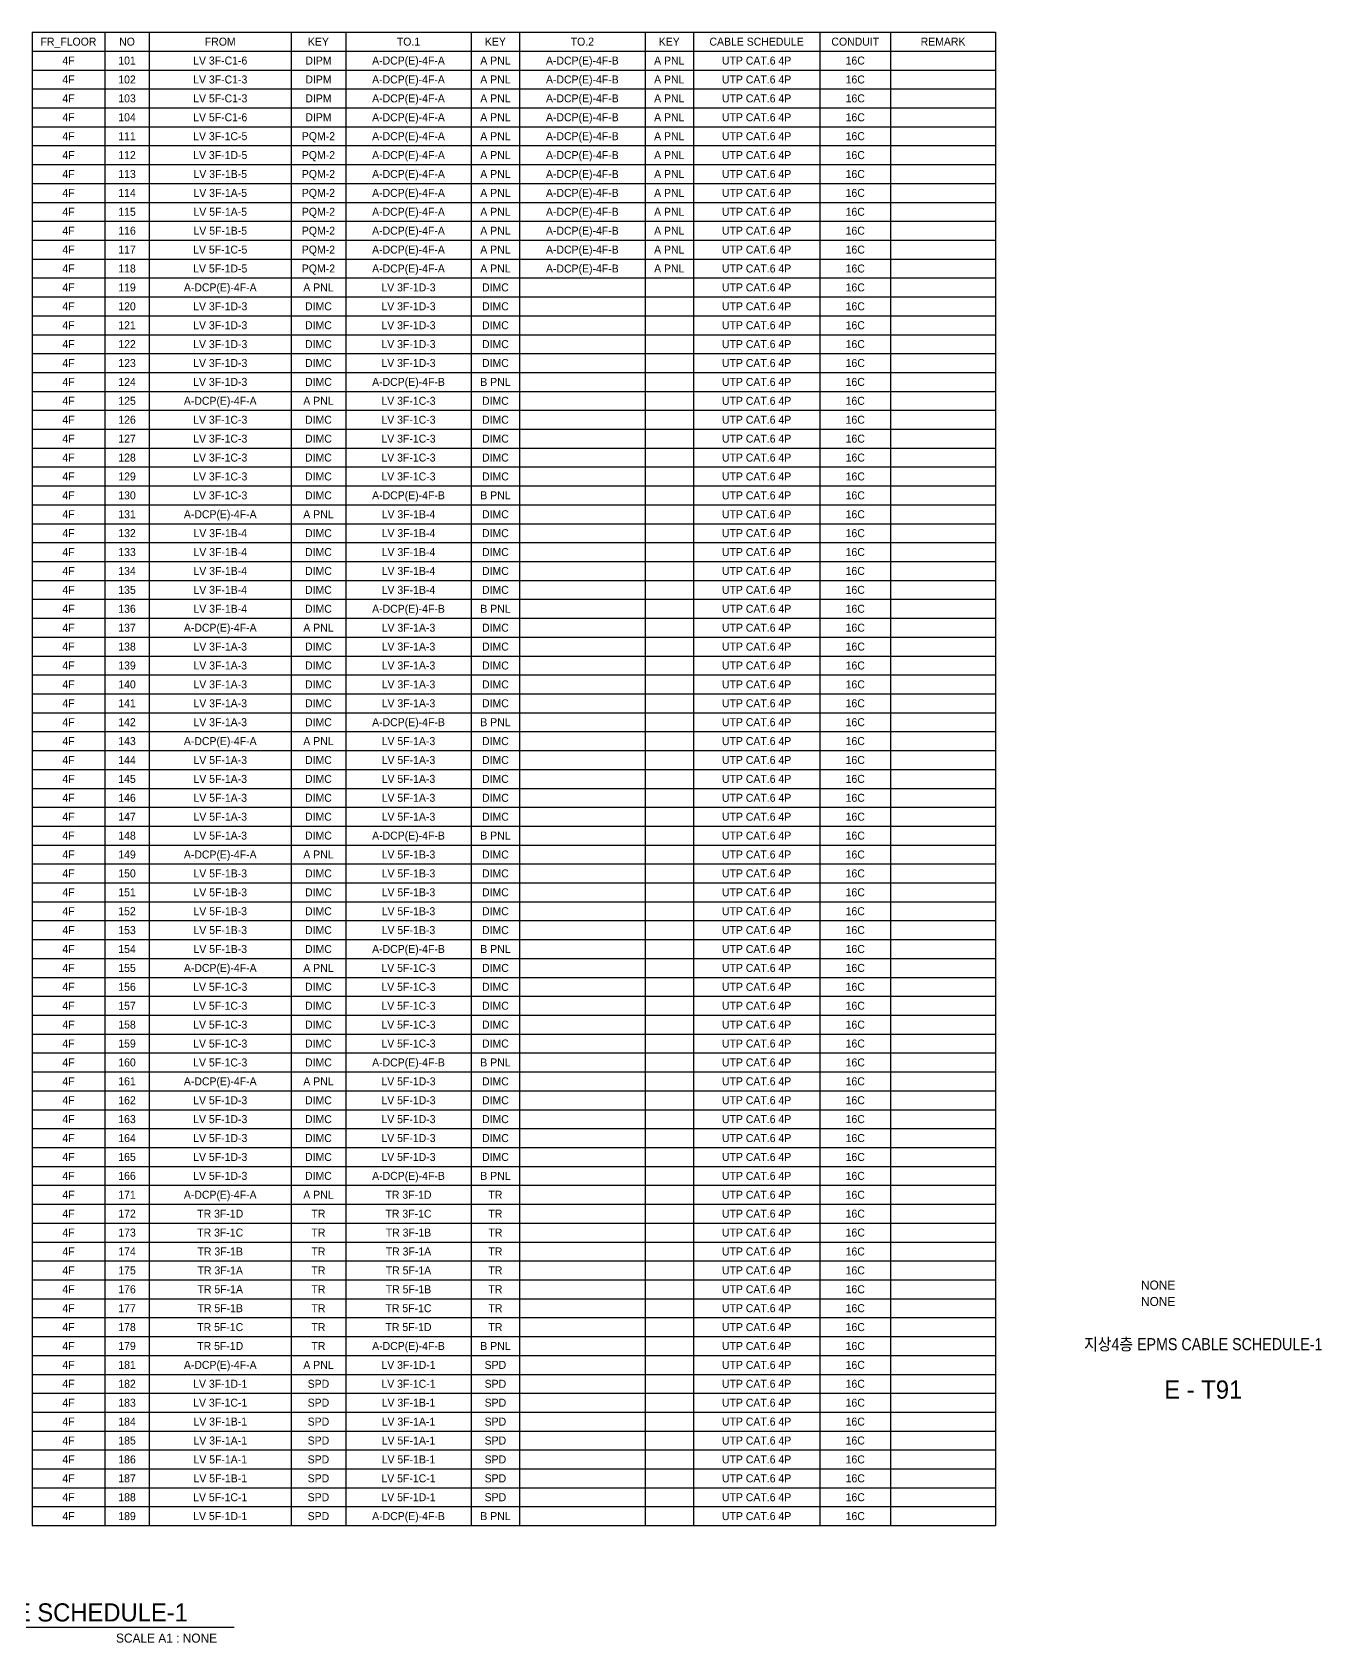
# Model space of a CAD drawing. Header units: millimetres. Extents: x 89450 to 753248, y -530175 to 1209785.
# Drawn here: x 437065 to 500945, y 361194 to 441025 of the extents above; entities that cross this region are included whole.
import ezdxf
from ezdxf.enums import TextEntityAlignment as Align

# ---------------------------------------------------------------- set-up
doc = ezdxf.new("R2010")
doc.units = ezdxf.units.MM
doc.header["$LTSCALE"] = 150
for name, color, linetype in [('-----29 Cable Schedule', 1, 'Continuous'), ('-----30 Text', 2, 'Continuous'), ('-----41 Drawing Title', 2, 'Continuous'), ('-----42 Drawing Number', 2, 'Continuous'), ('-----43 Drawing Scale', 3, 'Continuous')]:
    doc.layers.add(name, color=color, linetype=linetype)
doc.styles.add('ELEC', font='')
doc.styles.get('ELEC').set_extended_font_data('Dotum')

msp = doc.modelspace()

# ---------------------------------------------------------------- linework, layer by layer
at = {"layer": '-----29 Cable Schedule'}
for p, q in [((437065, 441025), (437065, 440088)), ((437065, 441025), (484784, 441025)), ((440657, 441025), (440657, 440088)), ((442866, 441025), (442866, 440088)), ((449893, 441025), (449893, 440088)), ((452592, 441025), (452592, 440088)), ((458816, 441025), (458816, 440088)), ((461203, 441025), (461203, 440088)), ((467428, 441025), (467428, 440088)), ((469815, 441025), (469815, 440088)), ((476084, 441025), (476084, 440088)), ((479586, 441025), (479586, 440088)), ((484784, 441025), (484784, 440088)), ((437065, 440088), (437065, 406357)), ((437065, 440088), (484784, 440088)), ((437065, 440088), (484784, 440088)), ((440657, 440088), (440657, 406357)), ((440657, 440088), (440657, 406357)), ((442866, 440088), (442866, 406357)), ((442866, 440088), (442866, 406357)), ((449893, 440088), (449893, 406357)), ((449893, 440088), (449893, 406357)), ((452592, 440088), (452592, 406357)), ((452592, 440088), (452592, 406357)), ((458816, 440088), (458816, 406357)), ((458816, 440088), (458816, 406357)), ((461203, 440088), (461203, 406357)), ((461203, 440088), (461203, 406357)), ((467428, 440088), (467428, 406357)), ((467428, 440088), (467428, 406357)), ((469815, 440088), (469815, 406357)), ((469815, 440088), (469815, 406357)), ((476084, 440088), (476084, 406357)), ((476084, 440088), (476084, 406357)), ((479586, 440088), (479586, 406357)), ((479586, 440088), (479586, 406357)), ((484784, 440088), (484784, 406357)), ((484784, 440088), (484784, 406357)), ((437065, 439151), (484784, 439151)), ((437065, 438214), (484784, 438214)), ((437065, 437277), (484784, 437277)), ((437065, 436340), (484784, 436340)), ((437065, 435403), (484784, 435403)), ((437065, 434466), (484784, 434466)), ((437065, 433529), (484784, 433529)), ((437065, 432592), (484784, 432592)), ((437065, 431655), (484784, 431655)), ((437065, 430718), (484784, 430718)), ((437065, 429781), (484784, 429781)), ((437065, 428844), (484784, 428844)), ((437065, 427907), (484784, 427907)), ((437065, 426970), (484784, 426970)), ((437065, 426033), (484784, 426033)), ((437065, 425096), (484784, 425096)), ((437065, 424159), (484784, 424159)), ((437065, 423223), (484784, 423223)), ((437065, 422286), (484784, 422286)), ((437065, 421349), (484784, 421349)), ((437065, 420412), (484784, 420412)), ((437065, 419475), (484784, 419475)), ((437065, 418538), (484784, 418538)), ((437065, 417601), (484784, 417601)), ((437065, 416664), (484784, 416664)), ((437065, 415727), (484784, 415727)), ((437065, 414790), (484784, 414790)), ((437065, 413853), (484784, 413853)), ((437065, 412916), (484784, 412916)), ((437065, 411979), (484784, 411979)), ((437065, 411042), (484784, 411042)), ((437065, 410105), (484784, 410105)), ((437065, 409168), (484784, 409168)), ((437065, 408231), (484784, 408231)), ((437065, 407294), (484784, 407294)), ((437065, 406357), (484784, 406357)), ((437065, 406357), (437065, 367004)), ((437065, 406357), (484784, 406357)), ((440657, 406357), (440657, 367004)), ((440657, 406357), (440657, 367004)), ((442866, 406357), (442866, 367004)), ((442866, 406357), (442866, 367004)), ((449893, 406357), (449893, 367004)), ((449893, 406357), (449893, 367004)), ((452592, 406357), (452592, 367004)), ((452592, 406357), (452592, 367004)), ((458816, 406357), (458816, 367004)), ((458816, 406357), (458816, 367004)), ((461203, 406357), (461203, 367004)), ((461203, 406357), (461203, 367004)), ((467428, 406357), (467428, 367004)), ((467428, 406357), (467428, 367004)), ((469815, 406357), (469815, 367004)), ((469815, 406357), (469815, 367004)), ((476084, 406357), (476084, 367004)), ((476084, 406357), (476084, 367004)), ((479586, 406357), (479586, 367004)), ((479586, 406357), (479586, 367004)), ((484784, 406357), (484784, 367004)), ((484784, 406357), (484784, 367004)), ((437065, 405420), (484784, 405420)), ((437065, 404483), (484784, 404483)), ((437065, 403546), (484784, 403546)), ((437065, 402609), (484784, 402609)), ((437065, 401672), (484784, 401672)), ((437065, 400735), (484784, 400735)), ((437065, 399798), (484784, 399798)), ((437065, 398861), (484784, 398861)), ((437065, 397924), (484784, 397924)), ((437065, 396987), (484784, 396987)), ((437065, 396050), (484784, 396050)), ((437065, 395113), (484784, 395113)), ((437065, 394176), (484784, 394176)), ((437065, 393239), (484784, 393239)), ((437065, 392302), (484784, 392302)), ((437065, 391365), (484784, 391365)), ((437065, 390428), (484784, 390428)), ((437065, 389491), (484784, 389491)), ((437065, 388554), (484784, 388554)), ((437065, 387617), (484784, 387617)), ((437065, 386680), (484784, 386680)), ((437065, 385744), (484784, 385744)), ((437065, 384807), (484784, 384807)), ((437065, 383870), (484784, 383870)), ((437065, 382933), (484784, 382933)), ((437065, 381996), (484784, 381996)), ((437065, 381059), (484784, 381059)), ((437065, 380122), (484784, 380122)), ((437065, 379185), (484784, 379185)), ((437065, 378248), (484784, 378248)), ((437065, 377311), (484784, 377311)), ((437065, 376374), (484784, 376374)), ((437065, 375437), (484784, 375437)), ((437065, 374500), (484784, 374500)), ((437065, 373563), (484784, 373563)), ((437065, 372626), (484784, 372626)), ((437065, 371689), (484784, 371689)), ((437065, 370752), (484784, 370752)), ((437065, 369815), (484784, 369815)), ((437065, 368878), (484784, 368878)), ((437065, 367941), (484784, 367941)), ((437065, 367004), (484784, 367004))]:
    msp.add_line(p, q, dxfattribs=at)
at = {"layer": '-----41 Drawing Title', "color": 7}
msp.add_line((447064, 361950), (424136, 361950), dxfattribs=at)

# ---------------------------------------------------------------- texts
at = {"layer": '-----30 Text', "style": 'ELEC'}
for s, p in [('FR_FLOOR', (438861, 440557)), ('NO', (441761, 440557)), ('FROM', (446379, 440557)), ('KEY', (451243, 440557)), ('TO.1', (455704, 440557)), ('KEY', (460010, 440557)), ('TO.2', (464316, 440557)), ('KEY', (468621, 440557)), ('CABLE SCHEDULE', (472949, 440557)), ('CONDUIT', (477835, 440557)), ('REMARK', (482185, 440557)), ('4F', (438861, 439620)), ('101', (441761, 439620)), ('LV 3F-C1-6', (446379, 439620)), ('DIPM', (451243, 439620)), ('A-DCP(E)-4F-A', (455704, 439620)), ('A PNL', (460010, 439620)), ('A-DCP(E)-4F-B', (464316, 439620)), ('A PNL', (468621, 439620)), ('UTP CAT.6 4P', (472949, 439620)), ('16C', (477835, 439620)), ('4F', (438861, 438683)), ('102', (441761, 438683)), ('LV 3F-C1-3', (446379, 438683)), ('DIPM', (451243, 438683)), ('A-DCP(E)-4F-A', (455704, 438683)), ('A PNL', (460010, 438683)), ('A-DCP(E)-4F-B', (464316, 438683)), ('A PNL', (468621, 438683)), ('UTP CAT.6 4P', (472949, 438683)), ('16C', (477835, 438683)), ('4F', (438861, 437746)), ('103', (441761, 437746)), ('LV 5F-C1-3', (446379, 437746)), ('DIPM', (451243, 437746)), ('A-DCP(E)-4F-A', (455704, 437746)), ('A PNL', (460010, 437746)), ('A-DCP(E)-4F-B', (464316, 437746)), ('A PNL', (468621, 437746)), ('UTP CAT.6 4P', (472949, 437746)), ('16C', (477835, 437746)), ('4F', (438861, 436809)), ('104', (441761, 436809)), ('LV 5F-C1-6', (446379, 436809)), ('DIPM', (451243, 436809)), ('A-DCP(E)-4F-A', (455704, 436809)), ('A PNL', (460010, 436809)), ('A-DCP(E)-4F-B', (464316, 436809)), ('A PNL', (468621, 436809)), ('UTP CAT.6 4P', (472949, 436809)), ('16C', (477835, 436809)), ('4F', (438861, 435872)), ('111', (441761, 435872)), ('LV 3F-1C-5', (446379, 435872)), ('PQM-2', (451243, 435872)), ('A-DCP(E)-4F-A', (455704, 435872)), ('A PNL', (460010, 435872)), ('A-DCP(E)-4F-B', (464316, 435872)), ('A PNL', (468621, 435872)), ('UTP CAT.6 4P', (472949, 435872)), ('16C', (477835, 435872)), ('4F', (438861, 434935)), ('112', (441761, 434935)), ('LV 3F-1D-5', (446379, 434935)), ('PQM-2', (451243, 434935)), ('A-DCP(E)-4F-A', (455704, 434935)), ('A PNL', (460010, 434935)), ('A-DCP(E)-4F-B', (464316, 434935)), ('A PNL', (468621, 434935)), ('UTP CAT.6 4P', (472949, 434935)), ('16C', (477835, 434935)), ('4F', (438861, 433998)), ('113', (441761, 433998)), ('LV 3F-1B-5', (446379, 433998)), ('PQM-2', (451243, 433998)), ('A-DCP(E)-4F-A', (455704, 433998)), ('A PNL', (460010, 433998)), ('A-DCP(E)-4F-B', (464316, 433998)), ('A PNL', (468621, 433998)), ('UTP CAT.6 4P', (472949, 433998)), ('16C', (477835, 433998)), ('4F', (438861, 433061)), ('114', (441761, 433061)), ('LV 3F-1A-5', (446379, 433061)), ('PQM-2', (451243, 433061)), ('A-DCP(E)-4F-A', (455704, 433061)), ('A PNL', (460010, 433061)), ('A-DCP(E)-4F-B', (464316, 433061)), ('A PNL', (468621, 433061)), ('UTP CAT.6 4P', (472949, 433061)), ('16C', (477835, 433061)), ('4F', (438861, 432124)), ('115', (441761, 432124)), ('LV 5F-1A-5', (446379, 432124)), ('PQM-2', (451243, 432124)), ('A-DCP(E)-4F-A', (455704, 432124)), ('A PNL', (460010, 432124)), ('A-DCP(E)-4F-B', (464316, 432124)), ('A PNL', (468621, 432124)), ('UTP CAT.6 4P', (472949, 432124)), ('16C', (477835, 432124)), ('4F', (438861, 431187)), ('116', (441761, 431187)), ('LV 5F-1B-5', (446379, 431187)), ('PQM-2', (451243, 431187)), ('A-DCP(E)-4F-A', (455704, 431187)), ('A PNL', (460010, 431187)), ('A-DCP(E)-4F-B', (464316, 431187)), ('A PNL', (468621, 431187)), ('UTP CAT.6 4P', (472949, 431187)), ('16C', (477835, 431187)), ('4F', (438861, 430250)), ('117', (441761, 430250)), ('LV 5F-1C-5', (446379, 430250)), ('PQM-2', (451243, 430250)), ('A-DCP(E)-4F-A', (455704, 430250)), ('A PNL', (460010, 430250)), ('A-DCP(E)-4F-B', (464316, 430250)), ('A PNL', (468621, 430250)), ('UTP CAT.6 4P', (472949, 430250)), ('16C', (477835, 430250)), ('4F', (438861, 429313)), ('118', (441761, 429313)), ('LV 5F-1D-5', (446379, 429313)), ('PQM-2', (451243, 429313)), ('A-DCP(E)-4F-A', (455704, 429313)), ('A PNL', (460010, 429313)), ('A-DCP(E)-4F-B', (464316, 429313)), ('A PNL', (468621, 429313)), ('UTP CAT.6 4P', (472949, 429313)), ('16C', (477835, 429313)), ('4F', (438861, 428376)), ('119', (441761, 428376)), ('A-DCP(E)-4F-A', (446379, 428376)), ('A PNL', (451243, 428376)), ('LV 3F-1D-3', (455704, 428376)), ('DIMC', (460010, 428376)), ('UTP CAT.6 4P', (472949, 428376)), ('16C', (477835, 428376)), ('4F', (438861, 427439)), ('120', (441761, 427439)), ('LV 3F-1D-3', (446379, 427439)), ('DIMC', (451243, 427439)), ('LV 3F-1D-3', (455704, 427439)), ('DIMC', (460010, 427439)), ('UTP CAT.6 4P', (472949, 427439)), ('16C', (477835, 427439)), ('4F', (438861, 426502)), ('121', (441761, 426502)), ('LV 3F-1D-3', (446379, 426502)), ('DIMC', (451243, 426502)), ('LV 3F-1D-3', (455704, 426502)), ('DIMC', (460010, 426502)), ('UTP CAT.6 4P', (472949, 426502)), ('16C', (477835, 426502)), ('4F', (438861, 425565)), ('122', (441761, 425565)), ('LV 3F-1D-3', (446379, 425565)), ('DIMC', (451243, 425565)), ('LV 3F-1D-3', (455704, 425565)), ('DIMC', (460010, 425565)), ('UTP CAT.6 4P', (472949, 425565)), ('16C', (477835, 425565)), ('4F', (438861, 424628)), ('123', (441761, 424628)), ('LV 3F-1D-3', (446379, 424628)), ('DIMC', (451243, 424628)), ('LV 3F-1D-3', (455704, 424628)), ('DIMC', (460010, 424628)), ('UTP CAT.6 4P', (472949, 424628)), ('16C', (477835, 424628)), ('A-DCP(E)-4F-B', (455704, 423691)), ('4F', (438861, 423691)), ('124', (441761, 423691)), ('LV 3F-1D-3', (446379, 423691)), ('DIMC', (451243, 423691)), ('B PNL', (460010, 423691)), ('UTP CAT.6 4P', (472949, 423691)), ('16C', (477835, 423691)), ('4F', (438861, 422754)), ('125', (441761, 422754)), ('A-DCP(E)-4F-A', (446379, 422754)), ('A PNL', (451243, 422754)), ('LV 3F-1C-3', (455704, 422754)), ('DIMC', (460010, 422754)), ('UTP CAT.6 4P', (472949, 422754)), ('16C', (477835, 422754)), ('4F', (438861, 421817)), ('126', (441761, 421817)), ('LV 3F-1C-3', (446379, 421817)), ('DIMC', (451243, 421817)), ('LV 3F-1C-3', (455704, 421817)), ('DIMC', (460010, 421817)), ('UTP CAT.6 4P', (472949, 421817)), ('16C', (477835, 421817)), ('4F', (438861, 420880)), ('127', (441761, 420880)), ('LV 3F-1C-3', (446379, 420880)), ('DIMC', (451243, 420880)), ('LV 3F-1C-3', (455704, 420880)), ('DIMC', (460010, 420880)), ('UTP CAT.6 4P', (472949, 420880)), ('16C', (477835, 420880)), ('4F', (438861, 419943)), ('128', (441761, 419943)), ('LV 3F-1C-3', (446379, 419943)), ('DIMC', (451243, 419943)), ('LV 3F-1C-3', (455704, 419943)), ('DIMC', (460010, 419943)), ('UTP CAT.6 4P', (472949, 419943)), ('16C', (477835, 419943)), ('4F', (438861, 419006)), ('129', (441761, 419006)), ('LV 3F-1C-3', (446379, 419006)), ('DIMC', (451243, 419006)), ('LV 3F-1C-3', (455704, 419006)), ('DIMC', (460010, 419006)), ('UTP CAT.6 4P', (472949, 419006)), ('16C', (477835, 419006)), ('4F', (438861, 418069)), ('130', (441761, 418069)), ('LV 3F-1C-3', (446379, 418069)), ('DIMC', (451243, 418069)), ('A-DCP(E)-4F-B', (455704, 418069)), ('B PNL', (460010, 418069)), ('UTP CAT.6 4P', (472949, 418069)), ('16C', (477835, 418069)), ('4F', (438861, 417132)), ('131', (441761, 417132)), ('A-DCP(E)-4F-A', (446379, 417132)), ('A PNL', (451243, 417132)), ('LV 3F-1B-4', (455704, 417132)), ('DIMC', (460010, 417132)), ('UTP CAT.6 4P', (472949, 417132)), ('16C', (477835, 417132)), ('4F', (438861, 416195)), ('132', (441761, 416195)), ('LV 3F-1B-4', (446379, 416195)), ('DIMC', (451243, 416195)), ('LV 3F-1B-4', (455704, 416195)), ('DIMC', (460010, 416195)), ('UTP CAT.6 4P', (472949, 416195)), ('16C', (477835, 416195)), ('4F', (438861, 415258)), ('133', (441761, 415258)), ('LV 3F-1B-4', (446379, 415258)), ('DIMC', (451243, 415258)), ('LV 3F-1B-4', (455704, 415258)), ('DIMC', (460010, 415258)), ('UTP CAT.6 4P', (472949, 415258)), ('16C', (477835, 415258)), ('4F', (438861, 414321)), ('134', (441761, 414321)), ('LV 3F-1B-4', (446379, 414321)), ('DIMC', (451243, 414321)), ('LV 3F-1B-4', (455704, 414321)), ('DIMC', (460010, 414321)), ('UTP CAT.6 4P', (472949, 414321)), ('16C', (477835, 414321)), ('4F', (438861, 413384)), ('135', (441761, 413384)), ('LV 3F-1B-4', (446379, 413384)), ('DIMC', (451243, 413384)), ('LV 3F-1B-4', (455704, 413384)), ('DIMC', (460010, 413384)), ('UTP CAT.6 4P', (472949, 413384)), ('16C', (477835, 413384)), ('4F', (438861, 412447)), ('136', (441761, 412447)), ('LV 3F-1B-4', (446379, 412447)), ('DIMC', (451243, 412447)), ('A-DCP(E)-4F-B', (455704, 412447)), ('B PNL', (460010, 412447)), ('UTP CAT.6 4P', (472949, 412447)), ('16C', (477835, 412447)), ('4F', (438861, 411510)), ('137', (441761, 411510)), ('A-DCP(E)-4F-A', (446379, 411510)), ('A PNL', (451243, 411510)), ('LV 3F-1A-3', (455704, 411510)), ('DIMC', (460010, 411510)), ('UTP CAT.6 4P', (472949, 411510)), ('16C', (477835, 411510)), ('4F', (438861, 410573)), ('138', (441761, 410573)), ('LV 3F-1A-3', (446379, 410573)), ('DIMC', (451243, 410573)), ('LV 3F-1A-3', (455704, 410573)), ('DIMC', (460010, 410573)), ('UTP CAT.6 4P', (472949, 410573)), ('16C', (477835, 410573)), ('4F', (438861, 409636)), ('139', (441761, 409636)), ('LV 3F-1A-3', (446379, 409636)), ('DIMC', (451243, 409636)), ('LV 3F-1A-3', (455704, 409636)), ('DIMC', (460010, 409636)), ('UTP CAT.6 4P', (472949, 409636)), ('16C', (477835, 409636)), ('4F', (438861, 408699)), ('140', (441761, 408699)), ('LV 3F-1A-3', (446379, 408699)), ('DIMC', (451243, 408699)), ('LV 3F-1A-3', (455704, 408699)), ('DIMC', (460010, 408699)), ('UTP CAT.6 4P', (472949, 408699)), ('16C', (477835, 408699)), ('4F', (438861, 407762)), ('141', (441761, 407762)), ('LV 3F-1A-3', (446379, 407762)), ('DIMC', (451243, 407762)), ('LV 3F-1A-3', (455704, 407762)), ('DIMC', (460010, 407762)), ('UTP CAT.6 4P', (472949, 407762)), ('16C', (477835, 407762)), ('4F', (438861, 406825)), ('142', (441761, 406825)), ('LV 3F-1A-3', (446379, 406825)), ('DIMC', (451243, 406825)), ('A-DCP(E)-4F-B', (455704, 406825)), ('B PNL', (460010, 406825)), ('UTP CAT.6 4P', (472949, 406825)), ('16C', (477835, 406825)), ('4F', (438861, 405888)), ('143', (441761, 405888)), ('A-DCP(E)-4F-A', (446379, 405888)), ('A PNL', (451243, 405888)), ('LV 5F-1A-3', (455704, 405888)), ('DIMC', (460010, 405888)), ('UTP CAT.6 4P', (472949, 405888)), ('16C', (477835, 405888)), ('4F', (438861, 404951)), ('144', (441761, 404951)), ('LV 5F-1A-3', (446379, 404951)), ('DIMC', (451243, 404951)), ('LV 5F-1A-3', (455704, 404951)), ('DIMC', (460010, 404951)), ('UTP CAT.6 4P', (472949, 404951)), ('16C', (477835, 404951)), ('4F', (438861, 404015)), ('145', (441761, 404015)), ('LV 5F-1A-3', (446379, 404015)), ('DIMC', (451243, 404015)), ('LV 5F-1A-3', (455704, 404015)), ('DIMC', (460010, 404015)), ('UTP CAT.6 4P', (472949, 404015)), ('16C', (477835, 404015)), ('4F', (438861, 403078)), ('146', (441761, 403078)), ('LV 5F-1A-3', (446379, 403078)), ('DIMC', (451243, 403078)), ('LV 5F-1A-3', (455704, 403078)), ('DIMC', (460010, 403078)), ('UTP CAT.6 4P', (472949, 403078)), ('16C', (477835, 403078)), ('4F', (438861, 402141)), ('147', (441761, 402141)), ('LV 5F-1A-3', (446379, 402141)), ('DIMC', (451243, 402141)), ('LV 5F-1A-3', (455704, 402141)), ('DIMC', (460010, 402141)), ('UTP CAT.6 4P', (472949, 402141)), ('16C', (477835, 402141)), ('4F', (438861, 401204)), ('148', (441761, 401204)), ('LV 5F-1A-3', (446379, 401204)), ('DIMC', (451243, 401204)), ('A-DCP(E)-4F-B', (455704, 401204)), ('B PNL', (460010, 401204)), ('UTP CAT.6 4P', (472949, 401204)), ('16C', (477835, 401204)), ('4F', (438861, 400267)), ('149', (441761, 400267)), ('A-DCP(E)-4F-A', (446379, 400267)), ('A PNL', (451243, 400267)), ('LV 5F-1B-3', (455704, 400267)), ('DIMC', (460010, 400267)), ('UTP CAT.6 4P', (472949, 400267)), ('16C', (477835, 400267)), ('4F', (438861, 399330)), ('150', (441761, 399330)), ('LV 5F-1B-3', (446379, 399330)), ('DIMC', (451243, 399330)), ('LV 5F-1B-3', (455704, 399330)), ('DIMC', (460010, 399330)), ('UTP CAT.6 4P', (472949, 399330)), ('16C', (477835, 399330)), ('4F', (438861, 398393)), ('151', (441761, 398393)), ('LV 5F-1B-3', (446379, 398393)), ('DIMC', (451243, 398393)), ('LV 5F-1B-3', (455704, 398393)), ('DIMC', (460010, 398393)), ('UTP CAT.6 4P', (472949, 398393)), ('16C', (477835, 398393)), ('4F', (438861, 397456)), ('152', (441761, 397456)), ('LV 5F-1B-3', (446379, 397456)), ('DIMC', (451243, 397456)), ('LV 5F-1B-3', (455704, 397456)), ('DIMC', (460010, 397456)), ('UTP CAT.6 4P', (472949, 397456)), ('16C', (477835, 397456)), ('4F', (438861, 396519)), ('153', (441761, 396519)), ('LV 5F-1B-3', (446379, 396519)), ('DIMC', (451243, 396519)), ('LV 5F-1B-3', (455704, 396519)), ('DIMC', (460010, 396519)), ('UTP CAT.6 4P', (472949, 396519)), ('16C', (477835, 396519)), ('4F', (438861, 395582)), ('154', (441761, 395582)), ('LV 5F-1B-3', (446379, 395582)), ('DIMC', (451243, 395582)), ('A-DCP(E)-4F-B', (455704, 395582)), ('B PNL', (460010, 395582)), ('UTP CAT.6 4P', (472949, 395582)), ('16C', (477835, 395582)), ('4F', (438861, 394645)), ('155', (441761, 394645)), ('A-DCP(E)-4F-A', (446379, 394645)), ('A PNL', (451243, 394645)), ('LV 5F-1C-3', (455704, 394645)), ('DIMC', (460010, 394645)), ('UTP CAT.6 4P', (472949, 394645)), ('16C', (477835, 394645)), ('4F', (438861, 393708)), ('156', (441761, 393708)), ('LV 5F-1C-3', (446379, 393708)), ('DIMC', (451243, 393708)), ('LV 5F-1C-3', (455704, 393708)), ('DIMC', (460010, 393708)), ('UTP CAT.6 4P', (472949, 393708)), ('16C', (477835, 393708)), ('4F', (438861, 392771)), ('157', (441761, 392771)), ('LV 5F-1C-3', (446379, 392771)), ('DIMC', (451243, 392771)), ('LV 5F-1C-3', (455704, 392771)), ('DIMC', (460010, 392771)), ('UTP CAT.6 4P', (472949, 392771)), ('16C', (477835, 392771)), ('4F', (438861, 391834)), ('158', (441761, 391834)), ('LV 5F-1C-3', (446379, 391834)), ('DIMC', (451243, 391834)), ('LV 5F-1C-3', (455704, 391834)), ('DIMC', (460010, 391834)), ('UTP CAT.6 4P', (472949, 391834)), ('16C', (477835, 391834)), ('4F', (438861, 390897)), ('159', (441761, 390897)), ('LV 5F-1C-3', (446379, 390897)), ('DIMC', (451243, 390897)), ('LV 5F-1C-3', (455704, 390897)), ('DIMC', (460010, 390897)), ('UTP CAT.6 4P', (472949, 390897)), ('16C', (477835, 390897)), ('4F', (438861, 389960)), ('160', (441761, 389960)), ('LV 5F-1C-3', (446379, 389960)), ('DIMC', (451243, 389960)), ('A-DCP(E)-4F-B', (455704, 389960)), ('B PNL', (460010, 389960)), ('UTP CAT.6 4P', (472949, 389960)), ('16C', (477835, 389960)), ('4F', (438861, 389023)), ('161', (441761, 389023)), ('A-DCP(E)-4F-A', (446379, 389023)), ('A PNL', (451243, 389023)), ('LV 5F-1D-3', (455704, 389023)), ('DIMC', (460010, 389023)), ('UTP CAT.6 4P', (472949, 389023)), ('16C', (477835, 389023)), ('4F', (438861, 388086)), ('162', (441761, 388086)), ('LV 5F-1D-3', (446379, 388086)), ('DIMC', (451243, 388086)), ('LV 5F-1D-3', (455704, 388086)), ('DIMC', (460010, 388086)), ('UTP CAT.6 4P', (472949, 388086)), ('16C', (477835, 388086)), ('4F', (438861, 387149)), ('163', (441761, 387149)), ('LV 5F-1D-3', (446379, 387149)), ('DIMC', (451243, 387149)), ('LV 5F-1D-3', (455704, 387149)), ('DIMC', (460010, 387149)), ('UTP CAT.6 4P', (472949, 387149)), ('16C', (477835, 387149)), ('4F', (438861, 386212)), ('164', (441761, 386212)), ('LV 5F-1D-3', (446379, 386212)), ('DIMC', (451243, 386212)), ('LV 5F-1D-3', (455704, 386212)), ('DIMC', (460010, 386212)), ('UTP CAT.6 4P', (472949, 386212)), ('16C', (477835, 386212)), ('4F', (438861, 385275)), ('165', (441761, 385275)), ('LV 5F-1D-3', (446379, 385275)), ('DIMC', (451243, 385275)), ('LV 5F-1D-3', (455704, 385275)), ('DIMC', (460010, 385275)), ('UTP CAT.6 4P', (472949, 385275)), ('16C', (477835, 385275)), ('4F', (438861, 384338)), ('166', (441761, 384338)), ('LV 5F-1D-3', (446379, 384338)), ('DIMC', (451243, 384338)), ('A-DCP(E)-4F-B', (455704, 384338)), ('B PNL', (460010, 384338)), ('UTP CAT.6 4P', (472949, 384338)), ('16C', (477835, 384338)), ('4F', (438861, 383401)), ('171', (441761, 383401)), ('A-DCP(E)-4F-A', (446379, 383401)), ('A PNL', (451243, 383401)), ('TR 3F-1D', (455704, 383401)), ('TR', (460010, 383401)), ('UTP CAT.6 4P', (472949, 383401)), ('16C', (477835, 383401)), ('4F', (438861, 382464)), ('172', (441761, 382464)), ('TR 3F-1D', (446379, 382464)), ('TR', (451243, 382464)), ('TR 3F-1C', (455704, 382464)), ('TR', (460010, 382464)), ('UTP CAT.6 4P', (472949, 382464)), ('16C', (477835, 382464)), ('4F', (438861, 381527)), ('173', (441761, 381527)), ('TR 3F-1C', (446379, 381527)), ('TR', (451243, 381527)), ('TR 3F-1B', (455704, 381527)), ('TR', (460010, 381527)), ('UTP CAT.6 4P', (472949, 381527)), ('16C', (477835, 381527)), ('4F', (438861, 380590)), ('174', (441761, 380590)), ('TR 3F-1B', (446379, 380590)), ('TR', (451243, 380590)), ('TR 3F-1A', (455704, 380590)), ('TR', (460010, 380590)), ('UTP CAT.6 4P', (472949, 380590)), ('16C', (477835, 380590)), ('4F', (438861, 379653)), ('175', (441761, 379653)), ('TR 3F-1A', (446379, 379653)), ('TR', (451243, 379653)), ('TR 5F-1A', (455704, 379653)), ('TR', (460010, 379653)), ('UTP CAT.6 4P', (472949, 379653)), ('16C', (477835, 379653)), ('4F', (438861, 378716)), ('176', (441761, 378716)), ('TR 5F-1A', (446379, 378716)), ('TR', (451243, 378716)), ('TR 5F-1B', (455704, 378716)), ('TR', (460010, 378716)), ('UTP CAT.6 4P', (472949, 378716)), ('16C', (477835, 378716)), ('4F', (438861, 377779)), ('177', (441761, 377779)), ('TR 5F-1B', (446379, 377779)), ('TR', (451243, 377779)), ('TR 5F-1C', (455704, 377779)), ('TR', (460010, 377779)), ('UTP CAT.6 4P', (472949, 377779)), ('16C', (477835, 377779)), ('4F', (438861, 376842)), ('178', (441761, 376842)), ('TR 5F-1C', (446379, 376842)), ('TR', (451243, 376842)), ('TR 5F-1D', (455704, 376842)), ('TR', (460010, 376842)), ('UTP CAT.6 4P', (472949, 376842)), ('16C', (477835, 376842)), ('4F', (438861, 375905)), ('179', (441761, 375905)), ('TR 5F-1D', (446379, 375905)), ('TR', (451243, 375905)), ('A-DCP(E)-4F-B', (455704, 375905)), ('B PNL', (460010, 375905)), ('UTP CAT.6 4P', (472949, 375905)), ('16C', (477835, 375905)), ('4F', (438861, 374968)), ('181', (441761, 374968)), ('A-DCP(E)-4F-A', (446379, 374968)), ('A PNL', (451243, 374968)), ('LV 3F-1D-1', (455704, 374968)), ('SPD', (460010, 374968)), ('UTP CAT.6 4P', (472949, 374968)), ('16C', (477835, 374968)), ('4F', (438861, 374031)), ('182', (441761, 374031)), ('LV 3F-1D-1', (446379, 374031)), ('SPD', (451243, 374031)), ('LV 3F-1C-1', (455704, 374031)), ('SPD', (460010, 374031)), ('UTP CAT.6 4P', (472949, 374031)), ('16C', (477835, 374031)), ('4F', (438861, 373094)), ('183', (441761, 373094)), ('LV 3F-1C-1', (446379, 373094)), ('SPD', (451243, 373094)), ('LV 3F-1B-1', (455704, 373094)), ('SPD', (460010, 373094)), ('UTP CAT.6 4P', (472949, 373094)), ('16C', (477835, 373094)), ('4F', (438861, 372157)), ('184', (441761, 372157)), ('LV 3F-1B-1', (446379, 372157)), ('SPD', (451243, 372157)), ('LV 3F-1A-1', (455704, 372157)), ('SPD', (460010, 372157)), ('UTP CAT.6 4P', (472949, 372157)), ('16C', (477835, 372157)), ('4F', (438861, 371220)), ('185', (441761, 371220)), ('LV 3F-1A-1', (446379, 371220)), ('SPD', (451243, 371220)), ('LV 5F-1A-1', (455704, 371220)), ('SPD', (460010, 371220)), ('UTP CAT.6 4P', (472949, 371220)), ('16C', (477835, 371220)), ('4F', (438861, 370283)), ('186', (441761, 370283)), ('LV 5F-1A-1', (446379, 370283)), ('SPD', (451243, 370283)), ('LV 5F-1B-1', (455704, 370283)), ('SPD', (460010, 370283)), ('UTP CAT.6 4P', (472949, 370283)), ('16C', (477835, 370283)), ('4F', (438861, 369346)), ('187', (441761, 369346)), ('LV 5F-1B-1', (446379, 369346)), ('SPD', (451243, 369346)), ('LV 5F-1C-1', (455704, 369346)), ('SPD', (460010, 369346)), ('UTP CAT.6 4P', (472949, 369346)), ('16C', (477835, 369346)), ('4F', (438861, 368409)), ('188', (441761, 368409)), ('LV 5F-1C-1', (446379, 368409)), ('SPD', (451243, 368409)), ('LV 5F-1D-1', (455704, 368409)), ('SPD', (460010, 368409)), ('UTP CAT.6 4P', (472949, 368409)), ('16C', (477835, 368409)), ('4F', (438861, 367473)), ('189', (441761, 367473)), ('LV 5F-1D-1', (446379, 367473)), ('SPD', (451243, 367473)), ('A-DCP(E)-4F-B', (455704, 367473)), ('B PNL', (460010, 367473)), ('UTP CAT.6 4P', (472949, 367473)), ('16C', (477835, 367473))]:
    msp.add_text(s, height=396.6, dxfattribs=at).set_placement(p, align=Align.MIDDLE_CENTER)
at = {"layer": '-----41 Drawing Title', "style": 'ELEC', "width": 0.9}
msp.add_text('지상4층 EPMS CABLE SCHEDULE-1', height=600, dxfattribs=at).set_placement((495075, 375995), align=Align.MIDDLE_CENTER)
at = {"layer": '-----41 Drawing Title', "color": 2, "style": 'ELEC'}
msp.add_text('지상4층 EPMS CABLE SCHEDULE-1', height=900, dxfattribs=at).set_placement((425095, 362250))
at = {"layer": '-----41 Drawing Title', "style": 'ELEC'}
msp.add_text('SCALE A1 : NONE', height=450, dxfattribs=at).set_placement((446222, 361200), align=Align.RIGHT)
at = {"layer": '-----42 Drawing Number', "style": 'ELEC'}
msp.add_text('E - T91', height=900, dxfattribs=at).set_placement((495075, 373745), align=Align.MIDDLE_CENTER)
at = {"layer": '-----43 Drawing Scale', "style": 'ELEC'}
for p in [(492840, 378925), (492840, 378110)]:
    msp.add_text('NONE', height=450, dxfattribs=at).set_placement(p, align=Align.MIDDLE_CENTER)

doc.saveas('drawing.dxf')
